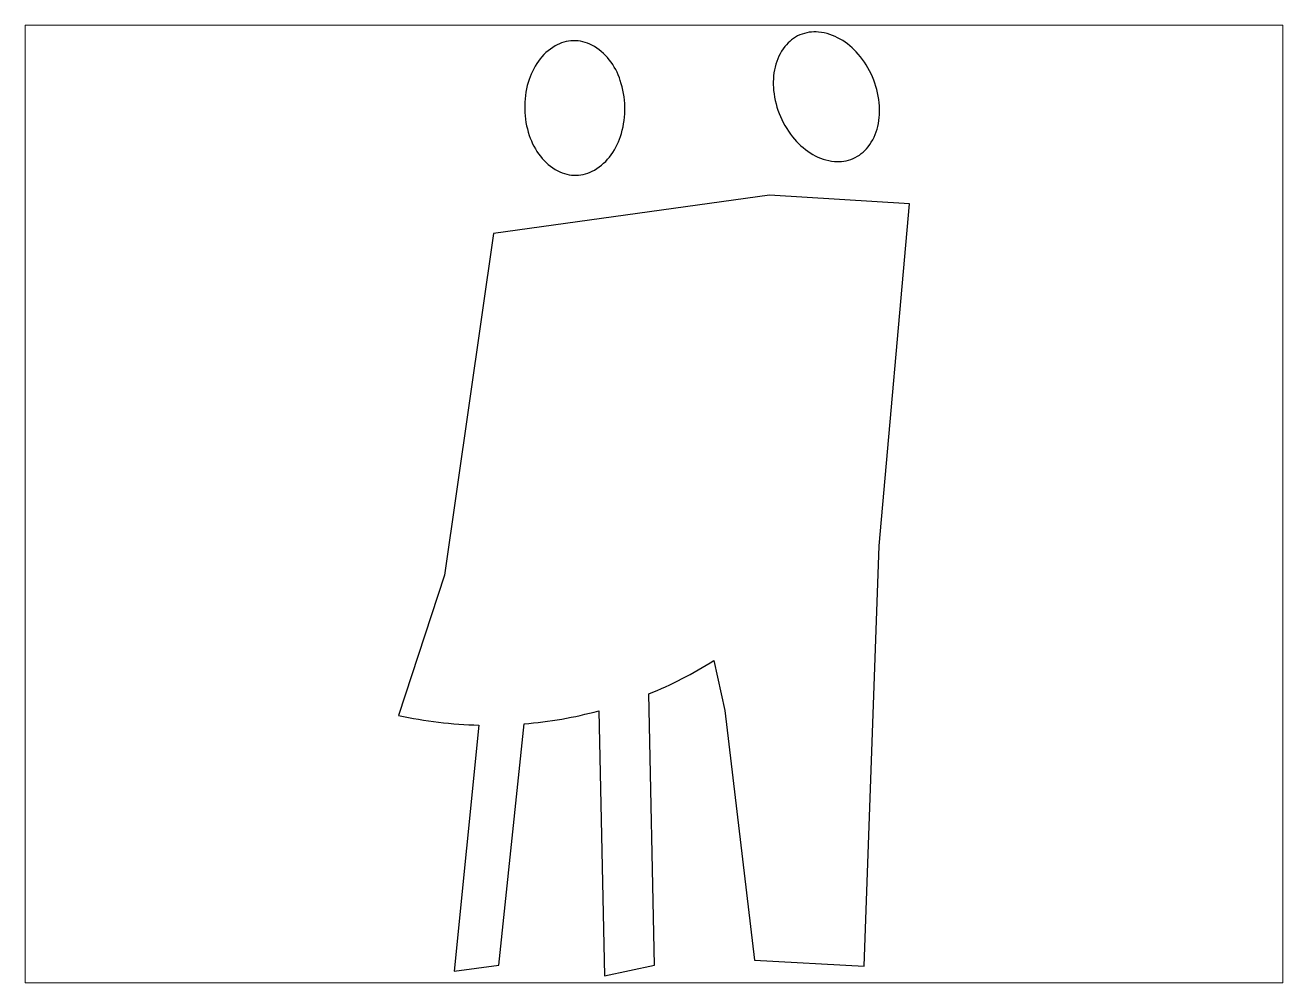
# Paper-space layout 'Layout1' of a CAD drawing. Header units: millimetres. Extents: x 1.05 to 9.45, y 0.8 to 7.2.
# The model-space entities are those that its viewports show. They can reach past a viewport. Long polylines and large blocks are cut down to what shows.
import ezdxf

# ---------------------------------------------------------------- set-up
doc = ezdxf.new("R2010")
doc.units = ezdxf.units.MM
doc.header["$MEASUREMENT"] = 0

# ---------------------------------------------------------------- blocks, each defined once
blk = doc.blocks.new('SYMBOL_Figure_2_2D')
at = {"color": 0, "linetype": 'ByBlock'}
for points in [[(289.7, 1854, 0.12763), (259.8, 1830.8, 0.106175), (240.4, 1790, 0.085411), (237.4, 1743.1, 0.074912), (251, 1691.4, 0.074912), (279.3, 1646, 0.085411), (315.4, 1615.9, 0.106175), (358.4, 1602, 0.12763), (395.7, 1607.8, 0.12763), (425.6, 1630.9, 0.106175), (445, 1671.7, 0.085411), (447.9, 1718.6, 0.074912), (434.3, 1770.3, 0.074912), (406.1, 1815.8, 0.085411), (370, 1845.8, 0.106175), (327, 1859.7, 0.12763)], [(-161.4, 1842.5, 0.12763), (-197.8, 1832.2, 0.106175), (-231.1, 1801.8, 0.085411), (-251.5, 1759.4, 0.074912), (-258.4, 1706.4, 0.074912), (-249.3, 1653.7, 0.085411), (-227.2, 1612.2, 0.106175), (-192.6, 1583.1, 0.12763), (-155.8, 1574.4, 0.12763), (-119.5, 1584.7, 0.106175), (-86.1, 1615.1, 0.085411), (-65.7, 1657.5, 0.074912), (-58.9, 1710.5, 0.074912), (-67.9, 1763.2, 0.085411), (-90, 1804.7, 0.106175), (-124.6, 1833.7, 0.12763)], [(-417.9, 777.1), (-509.5, 497.9, 0.048149), (-349.5, 478.4), (-399, -11.7), (-310, 0), (-259.6, 481, 0.04504), (-110.9, 506.9), (-99.7, -21.5), (0, 0), (-11.3, 540.5, 0.043597), (118.6, 607.2), (140.2, 507.7), (199.5, 9.8), (417.9, -2), (447.5, 835.7), (507.9, 1517.2), (229.2, 1534.7), (-320.8, 1458.5)]]:
    blk.add_lwpolyline(points, format="xyb", close=True, dxfattribs=at)

msp = doc.modelspace()

# ---------------------------------------------------------------- block references
msp.add_blockref('SYMBOL_Figure_2_2D', (0, 0))

psp = doc.layouts.get("Layout1")

# ---------------------------------------------------------------- viewports
at = {"layer": '0'}
psp.add_viewport(center=(5.25, 4), size=(8.4, 6.4), view_center_point=(-0.8289, 919.1333), view_height=1908.819945, dxfattribs=at)

doc.saveas('drawing.dxf')
